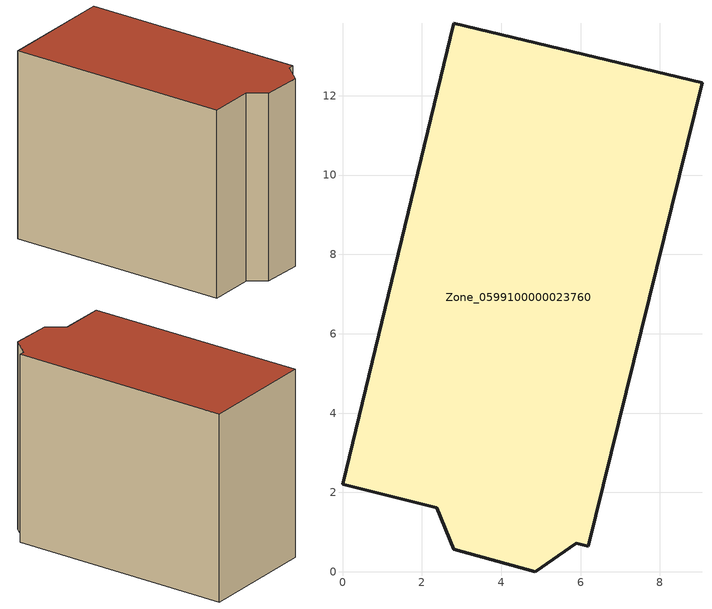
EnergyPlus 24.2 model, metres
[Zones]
Zone_0599100000023760
 floor ground (C_G): 2.8,0.57 2.37,1.62 0,2.21 2.81,13.83 9.06,12.32 6.19,0.65 5.89,0.72 4.86,0 z0
 wall outside (C_F): 2.37,1.62 2.8,0.57 4.86,0 5.89,0.72 6.19,0.65 9.06,12.32 2.81,13.83 0,2.21 2.37,1.62 z0:10.15
 roof outside (C_R): 5.89,0.72 6.19,0.65 9.06,12.32 2.81,13.83 0,2.21 2.37,1.62 2.8,0.57 4.86,0 z10.15
[BUILDING]
Pand.0599100000023760: North Axis=0; Terrain=City; Loads Convergence Tolerance Value=0.04; Temperature Convergence Tolerance Value=0.4; Solar Distribution=FullExterior; Maximum Number of Warmup Days=25; Minimum Number of Warmup Days=1
[Site:Location]
Rotterdam.The.Hague.AP_ZH_NLD Design_Conditions: Latitude=51.96; Longitude=4.45; Time Zone=1; Elevation=-4.5
[SITE:GROUNDTEMPERATURE:BUILDINGSURFACE]
18, 18, 18, 18, 18, 18, 18, 18, 18, 18, 18, 18
[MATERIAL] Thermal Absorptance=0.9; Solar Absorptance=0.7; Visible Absorptance=0.7
Name | Roughness | Thickness | Conductivity | Density | Specific Heat
G.TI.1946 | MediumSmooth | 0.15 | 1 | 540 | 1210
F.TI.1946 | Rough | 0.3 | 0.857143 | 1920 | 840
R.TI.1946 | MediumRough | 0.2 | 0.1 | 1500 | 1000
[CONSTRUCTION]
C_G: G.TI.1946
C_F: F.TI.1946
C_R: R.TI.1946
[ZONE]
Zone_0599100000023760: Type=1; Multiplier=1; Ceiling Height=Autocalculate; Volume=Autocalculate; Floor Area=autocalculate; Part of Total Floor Area=Yes
[ZONEINFILTRATION:DESIGNFLOWRATE]
Infil_Zone_0599100000023760: Zone or ZoneList or Space or SpaceList=Zone_0599100000023760; Schedule=AlwaysOn; Design Flow Rate Calculation Method=Flow/Area; Flow Rate per Floor Area=0.003; Constant Term Coefficient=1; Temperature Term Coefficient=0; Velocity Term Coefficient=0; Velocity Squared Term Coefficient=0
[HVACTEMPLATE:ZONE:IDEALLOADSAIRSYSTEM]
Zone_0599100000023760: Maximum Heating Supply Air Temperature=50; Minimum Cooling Supply Air Temperature=13; Maximum Heating Supply Air Humidity Ratio=0.0156; Minimum Cooling Supply Air Humidity Ratio=0.0077; Heating Limit=NoLimit; Cooling Limit=NoLimit; Dehumidification Control Type=ConstantSensibleHeatRatio; Cooling Sensible Heat Ratio=0.7; Dehumidification Setpoint=60; Humidification Control Type=None; Humidification Setpoint=30; Outdoor Air Method=None; Outdoor Air Flow Rate per Person=0.00944; Outdoor Air Flow Rate per Zone Floor Area=0; Outdoor Air Flow Rate per Zone=0; Demand Controlled Ventilation Type=None; Outdoor Air Economizer Type=NoEconomizer; Heat Recovery Type=None; Sensible Heat Recovery Effectiveness=0.7; Latent Heat Recovery Effectiveness=0.65
[ZONECONTROL:THERMOSTAT]
ThermostatControl_Zone_0599100000023760: Zone or ZoneList=Zone_0599100000023760; Control Type Schedule=DualSetpointControlType; Control 1=Thermostat_Zone_0599100000023760; Temperature Difference Between Cutout And Setpoint=0
[THERMOSTATSETPOINT:DUALSETPOINT]
Thermostat_Zone_0599100000023760: Heating Setpoint Temperature Schedule=HeatingSetpoint_Zone_0599100000023760; Cooling Setpoint Temperature Schedule=CoolingSetpoint_Zone_0599100000023760
[SCHEDULE:COMPACT]
HeatingSetpoint_Zone_0599100000023760: Through: 12/31, For: AllDays, Until: 24:00, 21
CoolingSetpoint_Zone_0599100000023760: Through: 12/31, For: AllDays, Until: 24:00, 24
DualSetpointControlType: Through: 12/31, For: AllDays, Until: 24:00, 4
AlwaysOn: Through: 12/31, For: AllDays, Until: 24:00, 1
